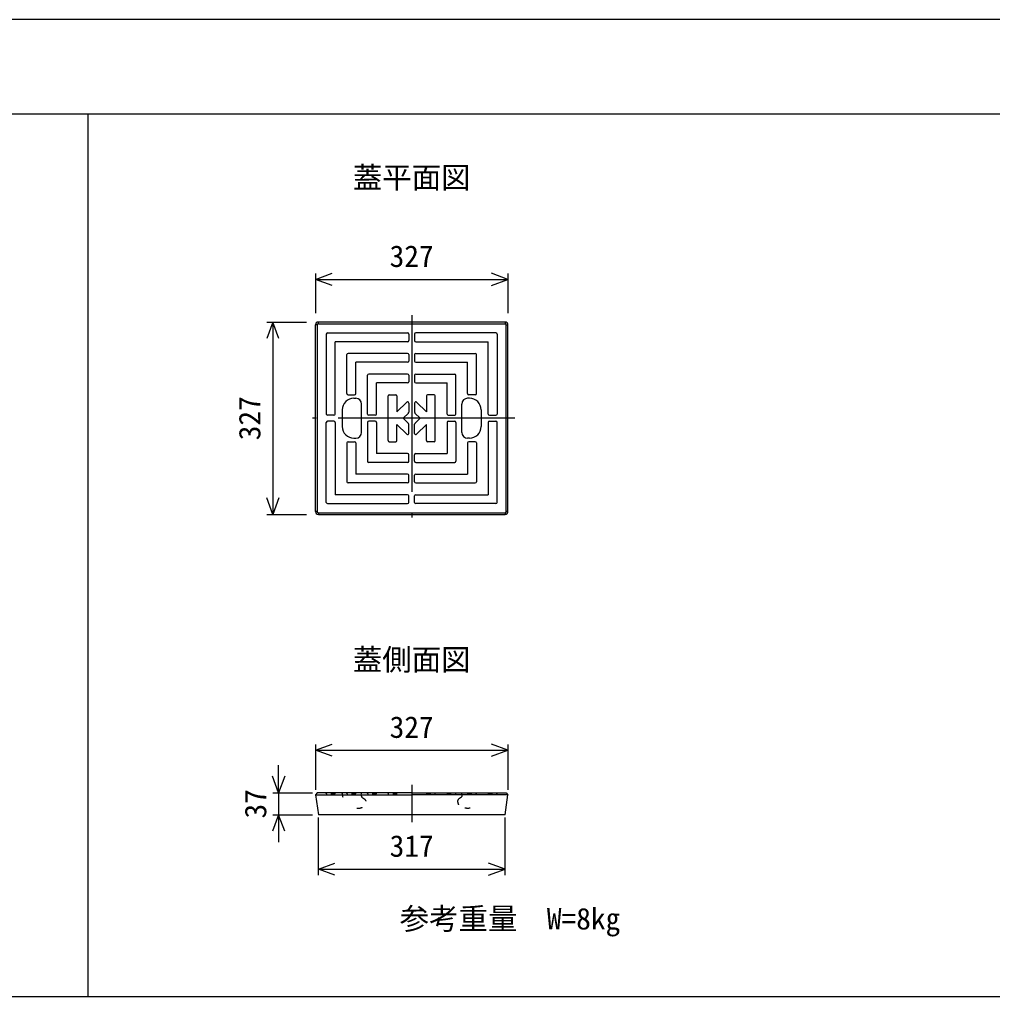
# Model space of a CAD drawing. Units: millimetres, scale not verified. Extents: x -10500 to 10500, y -7425 to 7425.
# Drawn here: x -5866 to -4214, y 4048 to 5708 of the extents above; entities that cross this region are included whole.
import ezdxf
from ezdxf.enums import TextEntityAlignment as Align

# ---------------------------------------------------------------- set-up
doc = ezdxf.new("R2010")
doc.units = ezdxf.units.MM
doc.header["$LTSCALE"] = 25
doc.linetypes.add('DOTTED', pattern=[1.75, 0.25, -1.5])
doc.linetypes.add('LONG_DASHED_DOTTED', pattern=[15.25, 12, -1.5, 0.25, -1.5])
for name, color, linetype, lineweight in [('0-0_CENTER', 7, 'LONG_DASHED_DOTTED', 25), ('0-1_DIM', 7, 'Continuous', 25), ('0-5_OUTLINE', 3, 'Continuous', 25), ('0-6_OUTLINE2', 4, 'DOTTED', 25), ('0-7_TXT', 7, 'Continuous', 25)]:
    doc.layers.add(name, color=color, linetype=linetype, lineweight=lineweight)
doc.styles.add('ＭＳ ゴシック', font='')
doc.styles.get('ＭＳ ゴシック').set_extended_font_data('MS Gothic')

msp = doc.modelspace()

# ---------------------------------------------------------------- linework, layer by layer
at = {"layer": '0-0_CENTER'}
for p, q in [((-5200, 5205.12), (-5200, 4855.12)), ((-5025, 5030.12), (-5375, 5030.12)), ((-5200, 4407.44), (-5200, 4343.52))]:
    msp.add_line(p, q, dxfattribs=at)
at = {"layer": '0-1_DIM'}
for p, q in [((-5363.5, 5276.12), (-5363.5, 5208.62)), ((-5363.5, 5266.12), (-5036.5, 5266.12)), ((-5036.5, 5276.12), (-5036.5, 5208.62)), ((-5446, 5193.62), (-5378.5, 5193.62)), ((-5436, 5193.62), (-5436, 4866.62)), ((-5446, 4866.62), (-5378.5, 4866.62)), ((-5363.5, 4475.94), (-5363.5, 4398.44)), ((-5363.5, 4465.94), (-5036.5, 4465.94)), ((-5036.5, 4475.94), (-5036.5, 4398.44)), ((-5426, 4393.44), (-5426, 4440.4)), ((-5436, 4393.44), (-5368.5, 4393.44)), ((-5426, 4393.44), (-5426, 4356.44)), ((-5436, 4356.44), (-5368.5, 4356.44)), ((-5426, 4356.44), (-5426, 4309.49)), ((-5358.5, 4253.94), (-5358.5, 4351.44)), ((-5041.5, 4253.94), (-5041.5, 4351.44)), ((-5358.5, 4263.94), (-5041.5, 4263.94))]:
    msp.add_line(p, q, dxfattribs=at)
for points in [[(-5335.31, 5255.86), (-5363.5, 5266.12), (-5335.31, 5276.38)], [(-5064.69, 5255.86), (-5036.5, 5266.12), (-5064.69, 5276.38)], [(-5425.74, 5165.43), (-5436, 5193.62), (-5446.26, 5165.43)], [(-5425.74, 4894.81), (-5436, 4866.62), (-5446.26, 4894.81)], [(-5335.31, 4455.68), (-5363.5, 4465.94), (-5335.31, 4476.2)], [(-5064.69, 4455.68), (-5036.5, 4465.94), (-5064.69, 4476.2)], [(-5415.74, 4421.63), (-5426, 4393.44), (-5436.26, 4421.63)], [(-5415.74, 4328.25), (-5426, 4356.44), (-5436.26, 4328.25)], [(-5330.31, 4253.68), (-5358.5, 4263.94), (-5330.31, 4274.2)], [(-5069.69, 4253.68), (-5041.5, 4263.94), (-5069.69, 4274.2)]]:
    msp.add_lwpolyline(points, dxfattribs=at)
at = {"layer": '0-5_OUTLINE'}
for p, q in [((-5360.5, 5188.62), (-5363.5, 5188.62)), ((-5363.5, 4871.62), (-5363.5, 5188.62)), ((-5360.5, 5188.62), (-5360.5, 4871.62)), ((-5358.5, 5190.62), (-5358.5, 5193.62)), ((-5041.5, 5193.62), (-5358.5, 5193.62)), ((-5358.5, 5190.62), (-5041.5, 5190.62)), ((-5041.5, 5193.62), (-5041.5, 5190.62)), ((-5039.5, 5188.62), (-5036.5, 5188.62)), ((-5039.5, 4871.62), (-5039.5, 5188.62)), ((-5036.5, 4871.62), (-5036.5, 5188.62)), ((-5345, 5173.12), (-5345, 5037.12)), ((-5343, 5175.12), (-5207, 5175.12)), ((-5205, 5173.12), (-5205, 5162.12)), ((-5195, 5173.12), (-5195, 5162.12)), ((-5057, 5175.12), (-5193, 5175.12)), ((-5055, 5173.12), (-5055, 5037.12)), ((-5330, 5037.12), (-5330, 5160.12)), ((-5207, 5160.12), (-5330, 5160.12)), ((-5193, 5160.12), (-5070, 5160.12)), ((-5070, 5037.12), (-5070, 5160.12)), ((-5310, 5072.12), (-5310, 5138.12)), ((-5207, 5140.12), (-5308, 5140.12)), ((-5205, 5138.12), (-5205, 5127.12)), ((-5195, 5138.12), (-5195, 5127.12)), ((-5193, 5140.12), (-5092, 5140.12)), ((-5090, 5072.12), (-5090, 5138.12)), ((-5295, 5072.12), (-5295, 5125.12)), ((-5207, 5125.12), (-5295, 5125.12)), ((-5193, 5125.12), (-5105, 5125.12)), ((-5105, 5072.12), (-5105, 5125.12)), ((-5275, 5037.12), (-5275, 5103.12)), ((-5207, 5105.12), (-5273, 5105.12)), ((-5205, 5103.12), (-5205, 5092.12)), ((-5195, 5103.12), (-5195, 5092.12)), ((-5193, 5105.12), (-5127, 5105.12)), ((-5125, 5037.12), (-5125, 5103.12)), ((-5207, 5090.12), (-5260, 5090.12)), ((-5260, 5037.12), (-5260, 5090.12)), ((-5193, 5090.12), (-5140, 5090.12)), ((-5140, 5037.12), (-5140, 5090.12)), ((-5308, 5070.12), (-5297, 5070.12)), ((-5298, 5064.12), (-5295, 5064.12)), ((-5240, 4992.12), (-5240, 5068.12)), ((-5238, 5070.12), (-5227, 5070.12)), ((-5225, 5068.12), (-5225, 5040.73)), ((-5175, 5068.12), (-5175, 5040.73)), ((-5162, 5070.12), (-5173, 5070.12)), ((-5160, 4992.12), (-5160, 5068.12)), ((-5102, 5064.12), (-5105, 5064.12)), ((-5092, 5070.12), (-5103, 5070.12)), ((-5285, 5006.12), (-5285, 5054.12)), ((-5208.41, 5057.31), (-5225, 5040.73)), ((-5205, 5055.9), (-5205, 5040.34)), ((-5195, 5055.9), (-5195, 5040.34)), ((-5191.59, 5057.31), (-5175, 5040.73)), ((-5115, 5006.12), (-5115, 5054.12)), ((-5332, 5035.12), (-5343, 5035.12)), ((-5318, 5044.12), (-5318, 5016.12)), ((-5262, 5035.12), (-5273, 5035.12)), ((-5205.59, 5038.93), (-5214.39, 5030.12)), ((-5205.59, 5021.31), (-5214.39, 5030.12)), ((-5194.41, 5038.93), (-5185.61, 5030.12)), ((-5194.41, 5021.31), (-5185.61, 5030.12)), ((-5138, 5035.12), (-5127, 5035.12)), ((-5082, 5044.12), (-5082, 5016.12)), ((-5068, 5035.12), (-5057, 5035.12)), ((-5345, 4887.12), (-5345, 5023.12)), ((-5332, 5025.12), (-5343, 5025.12)), ((-5330, 5023.12), (-5330, 4900.12)), ((-5275, 5023.12), (-5275, 4957.12)), ((-5262, 5025.12), (-5273, 5025.12)), ((-5260, 5023.12), (-5260, 4970.12)), ((-5225, 4992.12), (-5225, 5019.51)), ((-5208.41, 5002.93), (-5225, 5019.51)), ((-5205, 5004.34), (-5205, 5019.9)), ((-5195, 5004.34), (-5195, 5019.9)), ((-5191.59, 5002.93), (-5175, 5019.51)), ((-5175, 4992.12), (-5175, 5019.51)), ((-5140, 5023.12), (-5140, 4970.12)), ((-5138, 5025.12), (-5127, 5025.12)), ((-5125, 5023.12), (-5125, 4957.12)), ((-5070, 5023.12), (-5070, 4900.12)), ((-5068, 5025.12), (-5057, 5025.12)), ((-5055, 4887.12), (-5055, 5023.12)), ((-5310, 4988.12), (-5310, 4922.12)), ((-5308, 4990.12), (-5297, 4990.12)), ((-5298, 4996.12), (-5295, 4996.12)), ((-5295, 4988.12), (-5295, 4935.12)), ((-5238, 4990.12), (-5227, 4990.12)), ((-5162, 4990.12), (-5173, 4990.12)), ((-5102, 4996.12), (-5105, 4996.12)), ((-5105, 4988.12), (-5105, 4935.12)), ((-5092, 4990.12), (-5103, 4990.12)), ((-5090, 4988.12), (-5090, 4922.12)), ((-5207, 4970.12), (-5260, 4970.12)), ((-5205, 4957.12), (-5205, 4968.12)), ((-5195, 4957.12), (-5195, 4968.12)), ((-5193, 4970.12), (-5140, 4970.12)), ((-5207, 4955.12), (-5273, 4955.12)), ((-5193, 4955.12), (-5127, 4955.12)), ((-5207, 4935.12), (-5295, 4935.12)), ((-5205, 4922.12), (-5205, 4933.12)), ((-5195, 4922.12), (-5195, 4933.12)), ((-5193, 4935.12), (-5105, 4935.12)), ((-5207, 4920.12), (-5308, 4920.12)), ((-5193, 4920.12), (-5092, 4920.12)), ((-5207, 4900.12), (-5330, 4900.12)), ((-5205, 4887.12), (-5205, 4898.12)), ((-5195, 4887.12), (-5195, 4898.12)), ((-5193, 4900.12), (-5070, 4900.12)), ((-5343, 4885.12), (-5207, 4885.12)), ((-5057, 4885.12), (-5193, 4885.12)), ((-5360.5, 4871.62), (-5363.5, 4871.62)), ((-5358.5, 4869.62), (-5358.5, 4866.62)), ((-5358.5, 4869.62), (-5041.5, 4869.62)), ((-5358.5, 4866.62), (-5041.5, 4866.62)), ((-5041.5, 4869.62), (-5041.5, 4866.62)), ((-5036.5, 4871.62), (-5039.5, 4871.62)), ((-5360.5, 4393.44), (-5363.5, 4390.32)), ((-5363.5, 4390.32), (-5200, 4390.32)), ((-5363.5, 4390.32), (-5358.5, 4356.44)), ((-5200, 4393.44), (-5360.5, 4393.44)), ((-5200, 4393.44), (-5039.5, 4393.44)), ((-5036.5, 4390.32), (-5200, 4390.32)), ((-5041.5, 4356.44), (-5036.5, 4390.32)), ((-5039.5, 4393.44), (-5036.5, 4390.32)), ((-5041.5, 4356.44), (-5358.5, 4356.44))]:
    msp.add_line(p, q, dxfattribs=at)
for centre, radius, start, end in [((-5358.5, 5188.62), 5, 90, 180), ((-5358.5, 5188.62), 2, 90, 180), ((-5041.5, 5188.62), 5, 0, 90), ((-5041.5, 5188.62), 2, 0, 90), ((-5343, 5173.12), 2, 90, 180), ((-5207, 5173.12), 2, 0, 90), ((-5193, 5173.12), 2, 90, 180), ((-5057, 5173.12), 2, 0, 90), ((-5207, 5162.12), 2, 270, 0), ((-5193, 5162.12), 2, 180, 270), ((-5308, 5138.12), 2, 90, 180), ((-5207, 5138.12), 2, 0, 90), ((-5193, 5138.12), 2, 90, 180), ((-5092, 5138.12), 2, 0, 90), ((-5207, 5127.12), 2, 270, 0), ((-5193, 5127.12), 2, 180, 270), ((-5273, 5103.12), 2, 90, 180), ((-5207, 5103.12), 2, 0, 90), ((-5193, 5103.12), 2, 90, 180), ((-5127, 5103.12), 2, 0, 90), ((-5207, 5092.12), 2, 270, 0), ((-5193, 5092.12), 2, 180, 270), ((-5298, 5044.12), 20, 90, 180), ((-5308, 5072.12), 2, 180, 270), ((-5297, 5072.12), 2, 270, 0), ((-5295, 5054.12), 10, 0, 90), ((-5238, 5068.12), 2, 90, 180), ((-5227, 5068.12), 2, 0, 90), ((-5173, 5068.12), 2, 90, 180), ((-5162, 5068.12), 2, 0, 90), ((-5105, 5054.12), 10, 90, 180), ((-5103, 5072.12), 2, 180, 270), ((-5102, 5044.12), 20, 0, 90), ((-5092, 5072.12), 2, 270, 0), ((-5207, 5055.9), 2, 0, 135), ((-5193, 5055.9), 2, 45, 180), ((-5343, 5037.12), 2, 180, 270), ((-5332, 5037.12), 2, 270, 0), ((-5273, 5037.12), 2, 180, 270), ((-5262, 5037.12), 2, 270, 0), ((-5207, 5040.34), 2, 315, 0), ((-5193, 5040.34), 2, 180, 225), ((-5138, 5037.12), 2, 180, 270), ((-5127, 5037.12), 2, 270, 0), ((-5068, 5037.12), 2, 180, 270), ((-5057, 5037.12), 2, 270, 0), ((-5343, 5023.12), 2, 90, 180), ((-5332, 5023.12), 2, 0, 90), ((-5298, 5016.12), 20, 180, 270), ((-5273, 5023.12), 2, 90, 180), ((-5262, 5023.12), 2, 0, 90), ((-5207, 5019.9), 2, 0, 45), ((-5193, 5019.9), 2, 135, 180), ((-5138, 5023.12), 2, 90, 180), ((-5127, 5023.12), 2, 0, 90), ((-5102, 5016.12), 20, 270, 0), ((-5068, 5023.12), 2, 90, 180), ((-5057, 5023.12), 2, 0, 90), ((-5295, 5006.12), 10, 270, 0), ((-5207, 5004.34), 2, 225, 0), ((-5193, 5004.34), 2, 180, 315), ((-5105, 5006.12), 10, 180, 270), ((-5308, 4988.12), 2, 90, 180), ((-5297, 4988.12), 2, 0, 90), ((-5238, 4992.12), 2, 180, 270), ((-5227, 4992.12), 2, 270, 0), ((-5173, 4992.12), 2, 180, 270), ((-5162, 4992.12), 2, 270, 0), ((-5103, 4988.12), 2, 90, 180), ((-5092, 4988.12), 2, 0, 90), ((-5207, 4968.12), 2, 0, 90), ((-5193, 4968.12), 2, 90, 180), ((-5273, 4957.12), 2, 180, 270), ((-5207, 4957.12), 2, 270, 0), ((-5193, 4957.12), 2, 180, 270), ((-5127, 4957.12), 2, 270, 0), ((-5207, 4933.12), 2, 0, 90), ((-5193, 4933.12), 2, 90, 180), ((-5308, 4922.12), 2, 180, 270), ((-5207, 4922.12), 2, 270, 0), ((-5193, 4922.12), 2, 180, 270), ((-5092, 4922.12), 2, 270, 0), ((-5207, 4898.12), 2, 0, 90), ((-5193, 4898.12), 2, 90, 180), ((-5343, 4887.12), 2, 180, 270), ((-5207, 4887.12), 2, 270, 0), ((-5193, 4887.12), 2, 180, 270), ((-5057, 4887.12), 2, 270, 0), ((-5358.5, 4871.62), 5, 180, 270), ((-5358.5, 4871.62), 2, 180, 270), ((-5041.5, 4871.62), 5, 270, 0), ((-5041.5, 4871.62), 2, 270, 0)]:
    msp.add_arc(centre, radius, start, end, dxfattribs=at)
at = {"layer": '0-6_OUTLINE2'}
for p, q in [((-5345, 4392.32), (-5345, 4393.44)), ((-5331, 4391.32), (-5344, 4391.32)), ((-5330, 4392.32), (-5330, 4393.44)), ((-5318, 4392.44), (-5318, 4393.44)), ((-5310, 4392.32), (-5310, 4393.44)), ((-5296, 4391.32), (-5309, 4391.32)), ((-5295, 4392.32), (-5295, 4393.44)), ((-5285.7, 4389.24), (-5285, 4393.44)), ((-5284.54, 4386.35), (-5279.2, 4382.34)), ((-5275, 4392.32), (-5275, 4393.44)), ((-5261, 4391.32), (-5274, 4391.32)), ((-5260, 4392.32), (-5260, 4393.44)), ((-5240, 4392.32), (-5240, 4393.44)), ((-5226, 4391.32), (-5239, 4391.32)), ((-5225, 4392.32), (-5225, 4393.44)), ((-5175, 4392.32), (-5175, 4393.44)), ((-5174, 4391.32), (-5161, 4391.32)), ((-5160, 4392.32), (-5160, 4393.44)), ((-5140, 4392.32), (-5140, 4393.44)), ((-5139, 4391.32), (-5126, 4391.32)), ((-5125, 4392.32), (-5125, 4393.44)), ((-5115.46, 4386.35), (-5120.8, 4382.34)), ((-5114.3, 4389.24), (-5115, 4393.44)), ((-5105, 4392.32), (-5105, 4393.44)), ((-5104, 4391.32), (-5091, 4391.32)), ((-5090, 4392.32), (-5090, 4393.44)), ((-5082, 4392.44), (-5082, 4393.44)), ((-5070, 4392.32), (-5070, 4393.44)), ((-5069, 4391.32), (-5056, 4391.32)), ((-5055, 4392.32), (-5055, 4393.44)), ((-5293, 4367.44), (-5290, 4367.44)), ((-5278, 4379.94), (-5278, 4379.44)), ((-5122, 4379.94), (-5122, 4379.44)), ((-5107, 4367.44), (-5110, 4367.44))]:
    msp.add_line(p, q, dxfattribs=at)
for centre, radius, start, end in [((-5344, 4392.32), 1, 180, 270), ((-5331, 4392.32), 1, 270, 0), ((-5293, 4392.44), 25, 180, 270), ((-5309, 4392.32), 1, 180, 270), ((-5296, 4392.32), 1, 270, 0), ((-5282.74, 4388.75), 3, 170.53768, 233.1301), ((-5274, 4392.32), 1, 180, 270), ((-5261, 4392.32), 1, 270, 0), ((-5239, 4392.32), 1, 180, 270), ((-5226, 4392.32), 1, 270, 0), ((-5174, 4392.32), 1, 180, 270), ((-5161, 4392.32), 1, 270, 0), ((-5139, 4392.32), 1, 180, 270), ((-5126, 4392.32), 1, 270, 0), ((-5117.26, 4388.75), 3, 306.8699, 9.46232), ((-5107, 4392.44), 25, 270, 0), ((-5104, 4392.32), 1, 180, 270), ((-5091, 4392.32), 1, 270, 0), ((-5069, 4392.32), 1, 180, 270), ((-5056, 4392.32), 1, 270, 0), ((-5290, 4379.44), 12, 270, 0), ((-5281, 4379.94), 3, 0, 53.1301), ((-5119, 4379.94), 3, 126.8699, 180), ((-5110, 4379.44), 12, 180, 270)]:
    msp.add_arc(centre, radius, start, end, dxfattribs=at)
at = {"layer": '0-7_TXT'}
for p, q in [((-2150, 5707.57), (-8250, 5707.57)), ((-8250, 5547.57), (-2150, 5547.57)), ((-5750, 5547.57), (-5750, 4047.57)), ((-8250, 4047.57), (-2150, 4047.57))]:
    msp.add_line(p, q, dxfattribs=at)

# ---------------------------------------------------------------- texts
at = {"layer": '0-1_DIM', "style": 'ＭＳ ゴシック'}
for s, p in [('327', (-5237.5, 5276.12)), ('327', (-5237.5, 4475.94)), ('317', (-5237.5, 4273.94)), ('参考重量\u3000W=8kg', (-5220.44, 4150.37))]:
    msp.add_text(s, height=36.66, dxfattribs=at).set_placement(p, align=Align.BOTTOM_LEFT)
for s, p in [('327', (-5446, 4992.62)), ('37', (-5436, 4349.94))]:
    msp.add_text(s, height=36.66, rotation=90, dxfattribs=at).set_placement(p, align=Align.BOTTOM_LEFT)
at = {"layer": '0-7_TXT', "style": 'ＭＳ ゴシック'}
for s, p in [('蓋平面図', (-5300, 5409.81)), ('蓋側面図', (-5300, 4590.54))]:
    msp.add_text(s, height=36.66, dxfattribs=at).set_placement(p, align=Align.BOTTOM_LEFT)

doc.saveas('drawing.dxf')
